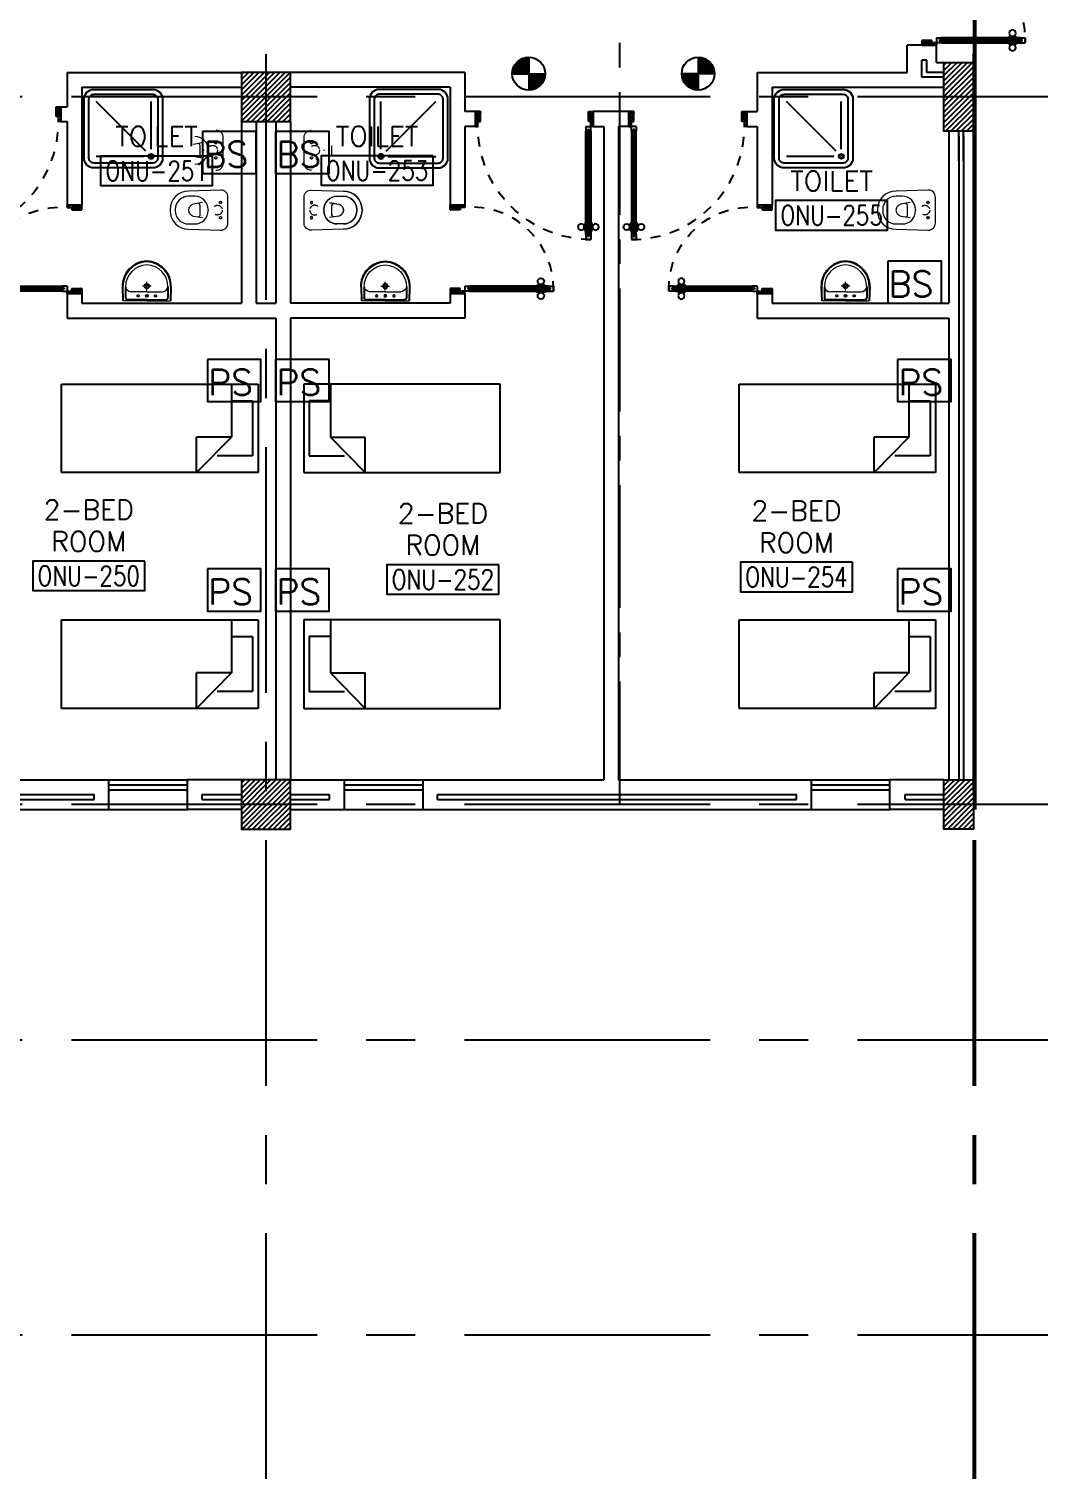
# Model space of a CAD drawing. Extents: x 88808.2 to 88899.2, y 39921.6 to 40001.1.
# Drawn here: x 88883.56 to 88893.84, y 39921.62 to 39936.37 of the extents above; entities that cross this region are included whole.
import ezdxf
from ezdxf.enums import TextEntityAlignment as Align

# ---------------------------------------------------------------- set-up
doc = ezdxf.new("R2010")
doc.units = 0
doc.header["$MEASUREMENT"] = 0
for name, pattern in [('CENTER', [2, 1.25, -0.25, 0.25, -0.25]), ('CENTERX2', [4, 2.5, -0.5, 0.5, -0.5]), ('DASHED', [0.75, 0.5, -0.25]), ('HIDDEN', [0.375, 0.25, -0.125]), ('HIDDEN2', [0.1875, 0.125, -0.0625])]:
    doc.linetypes.add(name, pattern=pattern)
doc.layers.get('0').update_dxf_attribs({"color": 11, "linetype": 'CONTINUOUS'})
for name, color, linetype in [('AXES', 11, 'CENTERX2'), ('AXES1', 11, 'CENTER'), ('COL', 11, 'CONTINUOUS'), ('DOOR', 11, 'CONTINUOUS'), ('E-SYSTEM', 4, 'CONTINUOUS'), ('EJ', 11, 'CONTINUOUS'), ('FIX', 11, 'CONTINUOUS'), ('FUR', 11, 'CONTINUOUS'), ('HAT', 11, 'CONTINUOUS'), ('INSUL', 11, 'CONTINUOUS'), ('RM-BOX', 11, 'CONTINUOUS'), ('RM-NAME', 11, 'CONTINUOUS'), ('RM-NO', 11, 'CONTINUOUS'), ('ROOF', 11, 'CONTINUOUS'), ('WALL', 11, 'CONTINUOUS'), ('WIN', 11, 'CONTINUOUS')]:
    doc.layers.add(name, color=color, linetype=linetype)
doc.styles.add('ROMANS', font='ROMANS.shx', dxfattribs={"width": 0.6})

# ---------------------------------------------------------------- blocks, each defined once
blk = doc.blocks.new('SHR1')
at = {"layer": 'FIX'}
for p, q in [((-196, 196), (-700, 700)), ((-143, 218), (-143, 700)), ((-218, 143), (-700, 143))]:
    blk.add_line(p, q, dxfattribs=at)
for points in [[(-825, 125), (-825, 725, -0.414214), (-725, 825), (-125, 825, -0.414214), (-25, 725), (-25, 125, -0.414214), (-125, 25), (-725, 25, -0.414214)], [(-775, 125), (-775, 725, -0.414214), (-725, 775), (-125, 775, -0.414214), (-75, 725), (-75, 125, -0.414214), (-125, 75), (-725, 75, -0.414214)]]:
    blk.add_lwpolyline(points, format="xyb", close=True, dxfattribs=at)
for radius in [25, 15]:
    blk.add_circle((-143, 143), radius, dxfattribs=at)
blk = doc.blocks.new('WC1')
at = {"layer": 'FIX', "lineweight": 20}
for p, q in [((-210, 204), (-538, 194)), ((-727, 5), (-727, -5)), ((-674, 5), (-674, -5)), ((-534, 24), (-540, 0)), ((-540, 0), (-534, -24)), ((-475, 141), (-538, 141)), ((-395, 76), (-490, 60)), ((-339, 5), (-339, -5)), ((-538, -141), (-475, -141)), ((-490, -60), (-395, -76)), ((-538, -194), (-210, -204))]:
    blk.add_line(p, q, dxfattribs=at)
at = {"layer": 'FIX', "linetype": 'Continuous', "lineweight": 20}
blk.add_line((-420, -47), (-420, 45), dxfattribs=at)
at = {"layer": 'FIX', "lineweight": 20}
blk.add_lwpolyline([(-213, -204), (-210, -204, 0.414214), (-137, -131), (-137, 0), (-137, 131, 0.414214), (-210, 204)], format="xyb", dxfattribs=at)
at = {"layer": 'FIX', "linetype": 'HIDDEN2', "lineweight": 20, "ltscale": 0.3}
blk.add_circle((-245, 0), 49.8, dxfattribs=at)
at = {"layer": 'FIX', "linetype": 'HIDDEN', "lineweight": 20, "ltscale": 0.05}
for centre in [(-213, 78), (-213, -77)]:
    blk.add_circle(centre, 11.6, dxfattribs=at)
at = {"layer": 'FIX', "lineweight": 20}
for centre, radius, start, end in [((-538, 5), 189, 90, 180), ((-538, 5), 136, 90, 180), ((-473, -7), 68.2, 128.9242, 152.8468), ((-464, -18), 82, 108.496, 128.9242), ((-475, 5), 136, 360, 90), ((-538, -5), 189, 180, 270), ((-538, -5), 136, 180, 270), ((-473, 7), 68.2, 207.1532, 231.0758), ((-464, 18), 82, 231.0758, 251.504), ((-475, -5), 136, 270, 0)]:
    blk.add_arc(centre, radius, start, end, dxfattribs=at)
at = {"layer": 'FIX', "linetype": 'Continuous', "lineweight": 20}
for centre, start, end in [((-443, 46), 357.6662, 91.6121), ((-442, -46), 268.3879, 2.3338)]:
    blk.add_arc(centre, 22.3, start, end, dxfattribs=at)
blk = doc.blocks.new('LAV1')
at = {"layer": 'FIX', "linetype": 'ByBlock', "ltscale": 0.3}
for p, q in [((-280, 210), (-275, 50)), ((-245, 210), (-245, 85)), ((245, 210), (245, 85)), ((280, 210), (275, 50)), ((0, 60), (-220, 60)), ((0, 60), (220, 60))]:
    blk.add_line(p, q, dxfattribs=at)
at = {"layer": 'FIX', "linetype": 'Continuous', "lineweight": 20}
for p, q in [((-275, 210), (-275, 50)), ((275, 210), (275, 50)), ((0, 50), (-275, 50)), ((0, 50), (-252, 50)), ((0, 155), (-181, 155)), ((0, 155), (181, 155)), ((0, 50), (275, 50)), ((0, 50), (252, 50))]:
    blk.add_line(p, q, dxfattribs=at)
at = {"layer": 'FIX', "linetype": 'DASHED', "lineweight": 20, "ltscale": 0.05}
for p, q in [((50, 220), (-50, 220)), ((0, 170), (0, 270)), ((0, 170), (0, 270))]:
    blk.add_line(p, q, dxfattribs=at)
at = {"layer": 'FIX', "lineweight": 20}
for p, q in [((16, 107), (-15, 107)), ((0, 92), (0, 123))]:
    blk.add_line(p, q, dxfattribs=at)
for centre, radius in [((0, 220), 29.5), ((0, 220), 22.5), ((0, 107), 15.5)]:
    blk.add_circle(centre, radius, dxfattribs=at)
at = {"layer": 'FIX', "linetype": 'HIDDEN', "lineweight": 20, "ltscale": 0.05}
for centre in [(-100, 107), (100, 107)]:
    blk.add_circle(centre, 12.4, dxfattribs=at)
at = {"layer": 'FIX', "linetype": 'ByBlock', "ltscale": 0.3}
for centre, radius, start, end in [((7, 220), 287, 91.3776, 182.0064), ((-7, 220), 287, 357.9936, 88.6224), ((-220, 85), 24.9, 179.7021, 269.9486), ((220, 85), 24.9, 270.0514, 0.2979)]:
    blk.add_arc(centre, radius, start, end, dxfattribs=at)
at = {"layer": 'FIX', "linetype": 'Continuous', "lineweight": 20}
for centre, radius, start, end in [((8, 217), 283, 91.6988, 181.351), ((8, 212), 253, 91.7328, 180.4884), ((-8, 217), 283, 358.649, 88.3012), ((-8, 212), 253, 359.5116, 88.2672), ((-179, 222), 66.9, 190.2006, 268.0786), ((179, 222), 66.9, 271.9214, 349.7994)]:
    blk.add_arc(centre, radius, start, end, dxfattribs=at)
blk = doc.blocks.new('DOOR100')
at = {"layer": 'DOOR', "color": 0, "linetype": 'ByBlock'}
for p, q in [((-92, 1206), (-92, 1141)), ((-83, 1206), (-92, 1206)), ((-83, 1129), (-83, 1219)), ((-76, 1219), (-83, 1219)), ((-83, 1206), (-83, 1141)), ((-76, 1251), (-76, 1301)), ((-76, 1301), (-26, 1301)), ((-26, 1301), (-76, 1301)), ((-59, 1251), (-76, 1251)), ((-59, 1251), (-59, 1271)), ((-43, 1271), (-59, 1271)), ((-43, 1251), (-43, 1271)), ((-26, 1251), (-43, 1251)), ((-26, 1251), (-26, 1301)), ((-26, 1219), (-19, 1219)), ((-19, 1129), (-19, 1219)), ((-19, 1206), (-19, 1141)), ((-19, 1206), (-10, 1206)), ((-10, 1206), (-10, 1141)), ((-83, 1141), (-92, 1141)), ((-76, 1129), (-83, 1129)), ((-26, 1129), (-19, 1129)), ((-19, 1141), (-10, 1141)), ((-1201, 0), (-1201, 150)), ((-1201, 150), (-1176, 150)), ((-1201, 150), (-1201, 0)), ((-1176, 150), (-1176, 100)), ((-76, 200), (-59, 200)), ((-76, 150), (-76, 200)), ((-76, 150), (-26, 150)), ((-59, 200), (-59, 180)), ((-59, 180), (-43, 180)), ((-43, 200), (-26, 200)), ((-43, 180), (-43, 200)), ((-26, 200), (-26, 150)), ((-1, 150), (-26, 150)), ((-26, 150), (-26, 100)), ((-1, 150), (-1, 0)), ((-1151, 0), (-1201, 0)), ((-1176, 100), (-1151, 100)), ((-1151, 100), (-1151, 0)), ((-51, 100), (-51, 0)), ((-26, 100), (-51, 100)), ((-51, 0), (-1, 0))]:
    blk.add_line(p, q, dxfattribs=at)
at = {"layer": 'DOOR', "linetype": 'ByBlock'}
for p, q in [((-76, 1251), (-76, 200)), ((-59, 200), (-59, 1251)), ((-43, 200), (-43, 1251)), ((-26, 200), (-26, 1251))]:
    blk.add_line(p, q, dxfattribs=at)
at = {"layer": 'DOOR', "color": 9, "linetype": 'ByBlock'}
for p, q in [((-1151, 0), (-1201, 114)), ((-1151, 0), (-1201, 40)), ((-1151, 0), (-1164, 100)), ((-51, 0), (-1, 114)), ((-51, 0), (-38, 100)), ((-51, 0), (-1, 40))]:
    blk.add_line(p, q, dxfattribs=at)
at = {"layer": 'DOOR', "color": 0, "linetype": 'ByBlock'}
for centre in [(-125, 1174), (22, 1174)]:
    blk.add_circle(centre, 32.4, dxfattribs=at)
at = {"layer": 'DOOR', "linetype": 'HIDDEN', "ltscale": 0.5}
blk.add_arc((-27, 152), 1149, 89.961, 180.0931, dxfattribs=at)
at = {"layer": 'DOOR', "color": 9, "linetype": 'ByBlock'}
for centre, radius, start, end in [((-1151, 0), 154, 103.7142, 108.8947), ((-51, 0), 154, 71.1053, 76.2858), ((-1151, 0), 134, 100.72, 111.8402), ((-1151, 0), 94.4, 90, 121.9818), ((-1151, 0), 74.4, 90, 132.2236), ((-1151, 0), 54.4, 90, 156.7926), ((-1151, 0), 34.4, 90, 180), ((-1151, 0), 14.4, 90, 180), ((-51, 0), 94.4, 58.0182, 90), ((-51, 0), 74.4, 47.7764, 90), ((-51, 0), 54.4, 23.2074, 90), ((-51, 0), 34.4, 0, 90), ((-51, 0), 14.4, 0, 90), ((-51, 0), 134, 68.1598, 79.28), ((-51, 0), 114, 64.0838, 77.3774)]:
    blk.add_arc(centre, radius, start, end, dxfattribs=at)
blk = doc.blocks.new('RM1')
at = {"layer": 'RM-BOX'}
blk.add_lwpolyline([(570, -200), (-570, -200), (-570, -500), (570, -500)], close=True, dxfattribs=at)
at = {"layer": 'RM-NAME', "style": 'ROMANS'}
for tag, p in [('ROOMNAME1', (0, 324)), ('ROOMNAME2', (0, 0))]:
    blk.add_attdef(tag, text='', height=200, dxfattribs=at).set_placement(p, align=Align.MIDDLE)
at = {"layer": 'RM-NO', "style": 'ROMANS', "width": 0.8}
blk.add_attdef('ROOMNO', text='', height=200, dxfattribs=at).set_placement((0, -350), align=Align.MIDDLE)
blk = doc.blocks.new('DOOR90')
at = {"layer": 'DOOR', "linetype": 'ByBlock'}
for p, q in [((0, 0), (-150, 0)), ((-200, -25), (-1000, -25)), ((-200, -42), (-1000, -42)), ((-200, -58), (-1000, -58)), ((-1000, -75), (-200, -75))]:
    blk.add_line(p, q, dxfattribs=at)
at = {"layer": 'DOOR', "color": 0, "linetype": 'ByBlock'}
for p, q in [((-150, 0), (-150, -25)), ((-150, 0), (0, 0)), ((0, -50), (0, 0)), ((-1050, -25), (-1050, -75)), ((-1050, -75), (-1050, -25)), ((-1000, -25), (-1050, -25)), ((-1000, -75), (-1050, -75)), ((-1020, -42), (-1020, -58)), ((-1000, -42), (-1020, -42)), ((-1000, -58), (-1020, -58)), ((-1000, -25), (-1000, -42)), ((-1000, -58), (-1000, -75)), ((-968, -25), (-968, -18)), ((-878, -18), (-968, -18)), ((-968, -75), (-968, -82)), ((-878, -82), (-968, -82)), ((-955, -18), (-955, -9)), ((-955, -9), (-890, -9)), ((-955, -18), (-890, -18)), ((-955, -82), (-955, -91)), ((-955, -82), (-890, -82)), ((-955, -91), (-890, -91)), ((-890, -18), (-890, -9)), ((-890, -82), (-890, -91)), ((-878, -25), (-878, -18)), ((-878, -75), (-878, -82)), ((-200, -42), (-200, -25)), ((-200, -25), (-150, -25)), ((-180, -42), (-200, -42)), ((-200, -75), (-200, -58)), ((-200, -58), (-180, -58)), ((-150, -75), (-200, -75)), ((-180, -58), (-180, -42)), ((-150, -75), (-150, -25)), ((-150, -25), (-100, -25)), ((-100, -25), (-100, -50)), ((-100, -50), (0, -50)), ((-150, -900), (-150, -875)), ((-150, -875), (-100, -875)), ((-100, -850), (0, -850)), ((-100, -875), (-100, -850)), ((0, -850), (0, -900)), ((0, -900), (-150, -900)), ((-150, -900), (0, -900))]:
    blk.add_line(p, q, dxfattribs=at)
at = {"layer": 'DOOR', "color": 9, "linetype": 'ByBlock'}
for p, q in [((0, -50), (-114, 0)), ((0, -50), (-40, 0)), ((0, -50), (-100, -37)), ((0, -850), (-114, -900)), ((0, -850), (-100, -863)), ((0, -850), (-40, -900))]:
    blk.add_line(p, q, dxfattribs=at)
at = {"layer": 'DOOR', "color": 0, "linetype": 'ByBlock'}
for centre in [(-923, 24), (-923, -124)]:
    blk.add_circle(centre, 32.4, dxfattribs=at)
at = {"layer": 'DOOR', "color": 9, "linetype": 'ByBlock'}
for centre, radius, start, end in [((0, -50), 74.4, 137.7764, 180), ((0, -50), 54.4, 113.2074, 180), ((0, -50), 154, 161.1053, 166.2858), ((0, -50), 134, 158.1598, 169.28), ((0, -50), 114, 154.0838, 167.3774), ((0, -50), 94.4, 148.0182, 180), ((0, -50), 34.4, 90, 180), ((0, -50), 14.4, 90, 180), ((0, -850), 134, 190.72, 201.8402), ((0, -850), 94.4, 180, 211.9818), ((0, -850), 74.4, 180, 222.2236), ((0, -850), 54.4, 180, 246.7926), ((0, -850), 34.4, 180, 270), ((0, -850), 14.4, 180, 270), ((0, -850), 154, 193.7142, 198.8947)]:
    blk.add_arc(centre, radius, start, end, dxfattribs=at)
at = {"layer": 'DOOR', "linetype": 'HIDDEN', "ltscale": 0.5}
blk.add_arc((-222, -50), 828, 178.2701, 275.003, dxfattribs=at)
blk = doc.blocks.new('AH20A')
at = {"layer": 'FUR'}
for p, q in [((0, 0.5), (0, -0.5)), ((1, 0.5), (0, 0.5)), ((0.1358, 0.5), (0.1358, -0.0987)), ((1, -0.5), (1, 0.5)), ((0.1358, 0.3112), (0.0277, 0.3112)), ((0.0277, 0.3112), (0.0277, -0.3087)), ((0.1358, -0.0987), (0.3125, -0.5)), ((0.1358, -0.0987), (0.3125, -0.0987)), ((0.3125, -0.5), (0.3125, -0.0987)), ((0.0277, -0.3087), (0.2076, -0.3087)), ((0, -0.5), (1, -0.5))]:
    blk.add_line(p, q, dxfattribs=at)
blk = doc.blocks.new('COL50')
at = {"layer": 'COL'}
blk.add_lwpolyline([(-250, 250), (-250, -250), (250, -250), (250, 250)], close=True, dxfattribs=at)
blk = doc.blocks.new('*X26')
at = {"color": 0}
for p, q in [((203886, 125450), (204386, 125950)), ((203889, 125506), (204333, 125950)), ((203889, 125559), (204279, 125950)), ((203889, 125612), (204226, 125950)), ((203889, 125665), (204173, 125950)), ((203889, 125718), (204120, 125950)), ((203889, 125771), (204067, 125950)), ((203889, 125824), (204014, 125950)), ((203889, 125877), (203961, 125950)), ((203889, 125930), (203908, 125950)), ((203939, 125450), (204389, 125900)), ((203992, 125450), (204389, 125847)), ((204045, 125450), (204389, 125794)), ((204098, 125450), (204389, 125741)), ((204151, 125450), (204389, 125688)), ((204204, 125450), (204389, 125635)), ((204257, 125450), (204389, 125582)), ((204310, 125450), (204389, 125528)), ((204363, 125450), (204389, 125475))]:
    blk.add_line(p, q, dxfattribs=at)
blk = doc.blocks.new('*X27')
at = {"color": 0}
for p, q in [((203889, 118293), (204345, 118750)), ((203889, 118346), (204292, 118750)), ((203889, 118399), (204239, 118750)), ((203889, 118452), (204186, 118750)), ((203889, 118505), (204133, 118750)), ((203889, 118558), (204080, 118750)), ((203889, 118611), (204027, 118750)), ((203889, 118665), (203974, 118750)), ((203889, 118718), (203921, 118750)), ((203898, 118250), (204389, 118740)), ((203951, 118250), (204389, 118687)), ((204004, 118250), (204389, 118634)), ((204057, 118250), (204389, 118581)), ((204110, 118250), (204389, 118528)), ((204163, 118250), (204389, 118475)), ((204216, 118250), (204389, 118422)), ((204269, 118250), (204389, 118369)), ((204322, 118250), (204389, 118316)), ((204375, 118250), (204389, 118263))]:
    blk.add_line(p, q, dxfattribs=at)
blk = doc.blocks.new('C-300')
at = {"layer": 'HAT', "linetype": 'ByBlock', "ltscale": 0.3}
h = blk.add_hatch(dxfattribs=at)
h.set_pattern_fill('ANSI31', color=8, scale=300, style=0)
h.set_pattern_definition([(45, (-258496.182, -82361.005), (-26.5165043, 26.5165043), [])])
h.paths.add_polyline_path([(300, 500), (0, 500), (0, 250), (300, 250)])
h.paths.add_polyline_path([(300, 250), (0, 250), (0, 0), (300, 0)])
at = {"layer": 'COL'}
blk.add_lwpolyline([(0, 500), (300, 500), (300, 0), (0, 0)], close=True, dxfattribs=at)
blk = doc.blocks.new('C11')
at = {"layer": 'HAT'}
h = blk.add_hatch(dxfattribs=at)
h.set_pattern_fill('ANSI31', color=256, scale=300, style=0)
h.set_pattern_definition([(45, (-248556.182, -75061.005), (-26.5165043, 26.5165043), [])])
h.paths.add_polyline_path([(300, 700), (0, 700), (0, 350), (300, 350)])
h.paths.add_polyline_path([(300, 350), (0, 350), (0, 0), (300, 0)])
at = {"layer": 'COL'}
blk.add_lwpolyline([(300, 700), (300, 0), (0, 0), (0, 700)], close=True, dxfattribs=at)
blk = doc.blocks.new('A$C272A55A0')
at = {"layer": 'DOOR', "color": 0, "linetype": 'ByBlock'}
for p, q in [((0, 900), (0, 1050)), ((50, 1050), (0, 1050)), ((50, 950), (50, 1050)), ((1750, 950), (1750, 1050)), ((1750, 1050), (1800, 1050)), ((1800, 1050), (1800, 900)), ((0, 900), (25, 900)), ((25, 950), (50, 950)), ((25, 900), (25, 950)), ((75, 900), (25, 900)), ((25, 850), (25, 900)), ((75, 900), (75, 850)), ((1725, 900), (1775, 900)), ((1725, 900), (1725, 850)), ((1775, 950), (1750, 950)), ((1775, 900), (1775, 950)), ((1800, 900), (1775, 900)), ((1775, 850), (1775, 900)), ((42, 850), (25, 850)), ((58, 870), (42, 870)), ((42, 870), (42, 850)), ((58, 850), (58, 870)), ((75, 850), (58, 850)), ((1725, 850), (1742, 850)), ((1742, 870), (1758, 870)), ((1742, 850), (1742, 870)), ((1758, 870), (1758, 850)), ((1758, 850), (1775, 850)), ((1718, 160), (1709, 160)), ((1709, 95), (1709, 160)), ((1725, 173), (1718, 173)), ((1718, 173), (1718, 83)), ((1718, 95), (1718, 160)), ((1775, 173), (1782, 173)), ((1782, 173), (1782, 83)), ((1782, 160), (1791, 160)), ((1782, 95), (1782, 160)), ((1791, 95), (1791, 160)), ((25, 50), (42, 50)), ((25, 50), (25, 0)), ((25, 0), (75, 0)), ((75, 0), (25, 0)), ((42, 50), (42, 30)), ((42, 30), (58, 30)), ((58, 50), (75, 50)), ((58, 50), (58, 30)), ((75, 50), (75, 0)), ((1718, 95), (1709, 95)), ((1725, 83), (1718, 83)), ((1742, 50), (1725, 50)), ((1725, 50), (1725, 0)), ((1775, 0), (1725, 0)), ((1725, 0), (1775, 0)), ((1742, 50), (1742, 30)), ((1758, 30), (1742, 30)), ((1775, 50), (1758, 50)), ((1758, 50), (1758, 30)), ((1775, 83), (1782, 83)), ((1775, 50), (1775, 0)), ((1782, 95), (1791, 95))]:
    blk.add_line(p, q, dxfattribs=at)
at = {"layer": 'DOOR', "color": 9, "linetype": 'ByBlock'}
for p, q in [((50, 1050), (0, 1010)), ((50, 1050), (0, 937)), ((50, 1050), (37, 950)), ((1750, 1050), (1800, 1010)), ((1750, 1050), (1800, 937)), ((1750, 1050), (1763, 950))]:
    blk.add_line(p, q, dxfattribs=at)
at = {"layer": 'DOOR', "linetype": 'ByBlock'}
for p, q in [((25, 850), (25, 50)), ((42, 850), (42, 50)), ((58, 850), (58, 50)), ((75, 50), (75, 850)), ((1725, 50), (1725, 850)), ((1742, 850), (1742, 50)), ((1758, 850), (1758, 50)), ((1775, 850), (1775, 50))]:
    blk.add_line(p, q, dxfattribs=at)
at = {"layer": 'DOOR', "color": 0, "linetype": 'ByBlock'}
for centre in [(1676, 128), (1824, 128)]:
    blk.add_circle(centre, 32.4, dxfattribs=at)
at = {"layer": 'DOOR', "color": 9, "linetype": 'ByBlock'}
for centre, radius, start, end in [((50, 1050), 34.4, 180, 270), ((50, 1050), 14.4, 180, 270), ((1750, 1050), 14.4, 270, 0), ((1750, 1050), 34.4, 270, 0), ((50, 1050), 54.4, 203.2074, 270), ((50, 1050), 74.4, 227.7764, 270), ((50, 1050), 94.4, 238.0182, 270), ((50, 1050), 114, 244.0838, 257.3774), ((50, 1050), 134, 248.1598, 259.28), ((50, 1050), 154, 251.1053, 256.2858), ((1750, 1050), 54.4, 270, 336.7926), ((1750, 1050), 74.4, 270, 312.2236), ((1750, 1050), 94.4, 270, 301.9818), ((1750, 1050), 114, 282.6226, 295.9162), ((1750, 1050), 134, 280.72, 291.8402), ((1750, 1050), 154, 283.7142, 288.8947)]:
    blk.add_arc(centre, radius, start, end, dxfattribs=at)
at = {"layer": 'DOOR', "linetype": 'HIDDEN', "ltscale": 0.5}
for centre, start, end in [((50, 851), 268.3174, 3.2965), ((1750, 851), 176.7035, 271.6826)]:
    blk.add_arc(centre, 851, start, end, dxfattribs=at)
at = {"layer": 'WALL', "linetype": 'ByBlock'}
blk.add_line((1800, 900), (1800, 1050), dxfattribs=at)

msp = doc.modelspace()

# ---------------------------------------------------------------- linework, layer by layer
at = {"layer": 'AXES'}
for p, q in [((88885.9703, 39921.6153), (88885.9703, 40000.4279)), ((88893.1703, 39921.6153), (88893.1703, 40000.0779)), ((88893.1903, 39921.6153), (88893.1903, 40000.0779)), ((88898.4894, 39935.6796), (88876.9703, 39935.6796)), ((88898.4894, 39928.4796), (88876.9703, 39928.4796)), ((88898.4894, 39926.0796), (88876.9703, 39926.0796)), ((88898.4894, 39923.0796), (88876.9703, 39923.0796))]:
    msp.add_line(p, q, dxfattribs=at)
at = {"layer": 'AXES1'}
msp.add_line((88889.5703, 39928.4796), (88889.5703, 39987.2996), dxfattribs=at)
at = {"layer": 'COL'}
msp.add_lwpolyline([(88885.7203, 39928.7296), (88885.7203, 39928.2296), (88886.2203, 39928.2296), (88886.2203, 39928.7296)], close=True, dxfattribs=at)
at = {"layer": 'E-SYSTEM', "color": 4}
for p, q in [((88888.5692, 39935.9159), (88888.4944, 39935.9907)), ((88888.5869, 39935.9159), (88888.5007, 39936.0021)), ((88888.6045, 39935.9159), (88888.5077, 39936.0128)), ((88888.6222, 39935.9159), (88888.5154, 39936.0228)), ((88888.6399, 39935.9159), (88888.5237, 39936.0321)), ((88888.644, 39935.9295), (88888.5327, 39936.0407)), ((88888.644, 39935.9472), (88888.5424, 39936.0487)), ((88888.644, 39935.9649), (88888.5528, 39936.0561)), ((88888.644, 39935.9826), (88888.5639, 39936.0627)), ((88888.644, 39936.0002), (88888.5757, 39936.0685)), ((88888.644, 39936.0179), (88888.5883, 39936.0736)), ((88888.644, 39936.0356), (88888.6018, 39936.0777)), ((88888.644, 39936.0533), (88888.6164, 39936.0808)), ((88888.644, 39936.071), (88888.6322, 39936.0827)), ((88888.644, 39936.0831), (88888.644, 39935.7488)), ((88890.3682, 39936.0831), (88890.3682, 39935.7488)), ((88890.3682, 39936.071), (88890.3799, 39936.0827)), ((88890.3682, 39936.0533), (88890.3957, 39936.0808)), ((88890.3682, 39936.0356), (88890.4103, 39936.0777)), ((88890.3682, 39936.0179), (88890.4238, 39936.0736)), ((88890.3682, 39936.0002), (88890.4365, 39936.0685)), ((88890.3682, 39935.9826), (88890.4483, 39936.0627)), ((88890.3682, 39935.9649), (88890.4594, 39936.0561)), ((88890.3682, 39935.9472), (88890.4697, 39936.0487)), ((88890.3682, 39935.9295), (88890.4794, 39936.0407)), ((88890.3723, 39935.9159), (88890.4884, 39936.0321)), ((88890.39, 39935.9159), (88890.4968, 39936.0228)), ((88890.4076, 39935.9159), (88890.5045, 39936.0128)), ((88890.4253, 39935.9159), (88890.5115, 39936.0021)), ((88890.443, 39935.9159), (88890.5177, 39935.9907)), ((88888.4808, 39935.9159), (88888.4768, 39935.9199)), ((88888.4768, 39935.9159), (88888.8111, 39935.9159)), ((88888.4985, 39935.9159), (88888.478, 39935.9364)), ((88888.5161, 39935.9159), (88888.4806, 39935.9515)), ((88888.5338, 39935.9159), (88888.4843, 39935.9655)), ((88888.5515, 39935.9159), (88888.4889, 39935.9785)), ((88888.7601, 39935.7957), (88888.644, 39935.9119)), ((88888.7508, 39935.7873), (88888.644, 39935.8942)), ((88888.7408, 39935.7797), (88888.644, 39935.8765)), ((88888.7301, 39935.7727), (88888.644, 39935.8588)), ((88888.7187, 39935.7664), (88888.644, 39935.8411)), ((88888.7688, 39935.8047), (88888.6576, 39935.9159)), ((88888.7768, 39935.8144), (88888.6752, 39935.9159)), ((88888.7841, 39935.8248), (88888.6929, 39935.9159)), ((88888.7907, 39935.8358), (88888.7106, 39935.9159)), ((88888.7966, 39935.8477), (88888.7283, 39935.9159)), ((88888.8016, 39935.8603), (88888.746, 39935.9159)), ((88888.8057, 39935.8738), (88888.7636, 39935.9159)), ((88888.8088, 39935.8884), (88888.7813, 39935.9159)), ((88888.8107, 39935.9042), (88888.799, 39935.9159)), ((88890.5354, 39935.9159), (88890.201, 39935.9159)), ((88890.2014, 39935.9042), (88890.2132, 39935.9159)), ((88890.2033, 39935.8884), (88890.2309, 39935.9159)), ((88890.2064, 39935.8738), (88890.2485, 39935.9159)), ((88890.2106, 39935.8603), (88890.2662, 39935.9159)), ((88890.2156, 39935.8477), (88890.2839, 39935.9159)), ((88890.2215, 39935.8358), (88890.3016, 39935.9159)), ((88890.2281, 39935.8248), (88890.3192, 39935.9159)), ((88890.2354, 39935.8144), (88890.3369, 39935.9159)), ((88890.2434, 39935.8047), (88890.3546, 39935.9159)), ((88890.252, 39935.7957), (88890.3682, 39935.9119)), ((88890.2614, 39935.7873), (88890.3682, 39935.8942)), ((88890.2714, 39935.7797), (88890.3682, 39935.8765)), ((88890.282, 39935.7727), (88890.3682, 39935.8588)), ((88890.2935, 39935.7664), (88890.3682, 39935.8411)), ((88890.4607, 39935.9159), (88890.5232, 39935.9785)), ((88890.4783, 39935.9159), (88890.5279, 39935.9655)), ((88890.496, 39935.9159), (88890.5315, 39935.9515)), ((88890.5137, 39935.9159), (88890.5341, 39935.9364)), ((88890.5314, 39935.9159), (88890.5353, 39935.9199)), ((88888.7065, 39935.7609), (88888.644, 39935.8235)), ((88888.6935, 39935.7563), (88888.644, 39935.8058)), ((88888.6795, 39935.7526), (88888.644, 39935.7881)), ((88888.6644, 39935.75), (88888.644, 39935.7704)), ((88888.6479, 39935.7488), (88888.644, 39935.7528)), ((88890.3056, 39935.7609), (88890.3682, 39935.8235)), ((88890.3187, 39935.7563), (88890.3682, 39935.8058)), ((88890.3327, 39935.7526), (88890.3682, 39935.7881)), ((88890.3478, 39935.75), (88890.3682, 39935.7704)), ((88890.3642, 39935.7488), (88890.3682, 39935.7528))]:
    msp.add_line(p, q, dxfattribs=at)
for points in [[(88885.325, 39935.328), (88885.325, 39934.8994), (88885.8703, 39934.8994), (88885.8703, 39935.328)], [(88886.0686, 39935.328), (88886.0686, 39934.8994), (88886.6138, 39934.8994), (88886.6138, 39935.328)], [(88892.2982, 39934.0082), (88892.2982, 39933.5796), (88892.8434, 39933.5796), (88892.8434, 39934.0082)], [(88885.3734, 39933.0073), (88885.3734, 39932.5787), (88885.9186, 39932.5787), (88885.9186, 39933.0073)], [(88886.0686, 39933.0073), (88886.0686, 39932.5787), (88886.6138, 39932.5787), (88886.6138, 39933.0073)], [(88892.3984, 39933.0073), (88892.3984, 39932.5787), (88892.9436, 39932.5787), (88892.9436, 39933.0073)], [(88885.3734, 39930.8767), (88885.3734, 39930.4481), (88885.9186, 39930.4481), (88885.9186, 39930.8767)], [(88886.0686, 39930.8767), (88886.0686, 39930.4481), (88886.6138, 39930.4481), (88886.6138, 39930.8767)], [(88892.3984, 39930.8767), (88892.3984, 39930.4481), (88892.9436, 39930.4481), (88892.9436, 39930.8767)]]:
    msp.add_lwpolyline(points, close=True, dxfattribs=at)
for centre in [(88888.644, 39935.9159), (88890.3682, 39935.9159)]:
    msp.add_circle(centre, 0.1672, dxfattribs=at)
at = {"layer": 'EJ'}
for p, q in [((88893.1703, 39938.1796), (88893.1703, 39936.0796)), ((88893.1903, 39938.1796), (88893.1903, 39936.0796))]:
    msp.add_line(p, q, dxfattribs=at)
at = {"layer": 'FIX'}
for p, q in [((88884.7475, 39935.1273), (88884.2433, 39935.6316)), ((88884.8006, 39935.1492), (88884.8006, 39935.6316)), ((88887.1399, 39935.1492), (88887.1399, 39935.6316)), ((88887.193, 39935.1273), (88887.6973, 39935.6316)), ((88884.7256, 39935.0742), (88884.2433, 39935.0742)), ((88887.2149, 39935.0742), (88887.6973, 39935.0742))]:
    msp.add_line(p, q, dxfattribs=at)
at = {"layer": 'FIX', "lineweight": 20}
for p, q in [((88885.3254, 39935.2124), (88885.2299, 39935.1968)), ((88885.3329, 39935.1415), (88885.3329, 39935.1318)), ((88886.5593, 39935.1415), (88886.5593, 39935.1318)), ((88885.2299, 39935.0765), (88885.3254, 39935.061)), ((88885.5103, 39934.7314), (88885.1823, 39934.7214)), ((88885.2453, 39934.6684), (88885.1823, 39934.6684)), ((88886.4303, 39934.7314), (88886.7583, 39934.7214)), ((88886.6953, 39934.6684), (88886.7583, 39934.6684)), ((88884.9933, 39934.5324), (88884.9933, 39934.5227)), ((88885.0463, 39934.5324), (88885.0463, 39934.5227)), ((88885.1866, 39934.5518), (88885.1807, 39934.5276)), ((88885.1807, 39934.5276), (88885.1866, 39934.5033)), ((88886.6151, 39934.6032), (88886.7106, 39934.5877)), ((88886.7539, 39934.5518), (88886.7598, 39934.5276)), ((88886.7598, 39934.5276), (88886.7539, 39934.5033)), ((88886.8943, 39934.5324), (88886.8943, 39934.5227)), ((88886.9473, 39934.5324), (88886.9473, 39934.5227)), ((88885.1823, 39934.3867), (88885.2453, 39934.3867)), ((88886.7106, 39934.4674), (88886.6151, 39934.4519)), ((88886.7583, 39934.3867), (88886.6953, 39934.3867)), ((88885.1823, 39934.3337), (88885.5103, 39934.3237)), ((88886.7583, 39934.3337), (88886.4303, 39934.3237))]:
    msp.add_line(p, q, dxfattribs=at)
at = {"layer": 'FIX', "linetype": 'Continuous', "lineweight": 20}
for p, q in [((88885.3001, 39935.0893), (88885.2998, 39935.1813)), ((88886.6404, 39935.0893), (88886.6407, 39935.1813)), ((88891.6262, 39933.7454), (88891.6262, 39933.6046)), ((88891.8682, 39933.697), (88891.7086, 39933.697)), ((88891.8682, 39933.697), (88892.0279, 39933.697)), ((88892.1102, 39933.7454), (88892.1102, 39933.6046)), ((88891.8682, 39933.6046), (88891.6262, 39933.6046)), ((88891.8682, 39933.6046), (88891.646, 39933.6046)), ((88891.8682, 39933.6046), (88892.0904, 39933.6046)), ((88891.8682, 39933.6046), (88892.1102, 39933.6046))]:
    msp.add_line(p, q, dxfattribs=at)
at = {"layer": 'FIX', "color": 32, "linetype": 'DASHED', "lineweight": 20, "ltscale": 0.05}
for p, q in [((88891.8678, 39933.7102), (88891.8678, 39933.7982)), ((88891.8678, 39933.7102), (88891.8678, 39933.7982)), ((88891.9118, 39933.7542), (88891.8238, 39933.7542))]:
    msp.add_line(p, q, dxfattribs=at)
at = {"layer": 'FIX', "color": 32, "linetype": 'ByBlock', "ltscale": 0.3}
for p, q in [((88891.6218, 39933.7454), (88891.6262, 39933.6046)), ((88891.6526, 39933.7454), (88891.6526, 39933.6354)), ((88892.0838, 39933.7454), (88892.0838, 39933.6354)), ((88892.1146, 39933.7454), (88892.1102, 39933.6046)), ((88891.8682, 39933.6134), (88891.6745, 39933.6134)), ((88891.8682, 39933.6134), (88892.0619, 39933.6134))]:
    msp.add_line(p, q, dxfattribs=at)
at = {"layer": 'FIX', "color": 32, "lineweight": 20}
for p, q in [((88891.8819, 39933.6552), (88891.8546, 39933.6552)), ((88891.8682, 39933.6415), (88891.8682, 39933.6688))]:
    msp.add_line(p, q, dxfattribs=at)
at = {"layer": 'FIX'}
for points in [[(88884.1183, 39935.0566), (88884.1183, 39935.6566, -0.4142136), (88884.2183, 39935.7566), (88884.8183, 39935.7566, -0.4142136), (88884.9183, 39935.6566), (88884.9183, 39935.0566, -0.4142136), (88884.8183, 39934.9566), (88884.2183, 39934.9566, -0.4142136)], [(88884.1683, 39935.0566), (88884.1683, 39935.6566, -0.4142136), (88884.2183, 39935.7066), (88884.8183, 39935.7066, -0.4142136), (88884.8683, 39935.6566), (88884.8683, 39935.0566, -0.4142136), (88884.8183, 39935.0066), (88884.2183, 39935.0066, -0.4142136)], [(88887.8223, 39935.0566), (88887.8223, 39935.6566, 0.4142136), (88887.7223, 39935.7566), (88887.1223, 39935.7566, 0.4142136), (88887.0223, 39935.6566), (88887.0223, 39935.0566, 0.4142136), (88887.1223, 39934.9566), (88887.7223, 39934.9566, 0.4142136)], [(88887.7723, 39935.0566), (88887.7723, 39935.6566, 0.4142136), (88887.7223, 39935.7066), (88887.1223, 39935.7066, 0.4142136), (88887.0723, 39935.6566), (88887.0723, 39935.0566, 0.4142136), (88887.1223, 39935.0066), (88887.7223, 39935.0066, 0.4142136)]]:
    msp.add_lwpolyline(points, format="xyb", close=True, dxfattribs=at)
at = {"layer": 'FIX', "lineweight": 20}
for points in [[(88885.4588, 39934.9328), (88885.4619, 39934.9328, 0.4142136), (88885.5349, 39935.0058), (88885.5349, 39935.1367), (88885.5349, 39935.2675, 0.4142136), (88885.4619, 39935.3405)], [(88886.4334, 39934.9328), (88886.4303, 39934.9328, -0.4142136), (88886.3573, 39935.0058), (88886.3573, 39935.1367), (88886.3573, 39935.2675, -0.4142136), (88886.4303, 39935.3405)]]:
    msp.add_lwpolyline(points, format="xyb", dxfattribs=at)
at = {"layer": 'FIX', "color": 22, "linetype": 'HIDDEN2', "lineweight": 20, "ltscale": 0.3}
for centre in [(88885.4269, 39935.1367), (88886.4653, 39935.1367)]:
    msp.add_circle(centre, 0.0498, dxfattribs=at)
at = {"layer": 'FIX', "color": 97, "linetype": 'HIDDEN', "lineweight": 20, "ltscale": 0.05}
for centre in [(88885.4588, 39935.2142), (88886.4334, 39935.2142), (88885.4588, 39935.0592), (88886.4334, 39935.0592)]:
    msp.add_circle(centre, 0.0116, dxfattribs=at)
at = {"layer": 'FIX'}
for centre, radius in [((88884.8006, 39935.0742), 0.025), ((88884.8006, 39935.0742), 0.015), ((88887.1399, 39935.0742), 0.025), ((88887.1399, 39935.0742), 0.015)]:
    msp.add_circle(centre, radius, dxfattribs=at)
at = {"layer": 'FIX', "lineweight": 20}
for centre, radius in [((88891.8678, 39933.7542), 0.026), ((88891.8678, 39933.7542), 0.0198), ((88891.8682, 39933.6552), 0.0137)]:
    msp.add_circle(centre, radius, dxfattribs=at)
at = {"layer": 'FIX', "color": 32, "linetype": 'HIDDEN', "lineweight": 20, "ltscale": 0.05}
for centre in [(88891.7802, 39933.6552), (88891.9562, 39933.6552)]:
    msp.add_circle(centre, 0.0109, dxfattribs=at)
at = {"layer": 'FIX', "lineweight": 20}
for centre, radius, start, end in [((88885.2453, 39935.1415), 0.136, 360, 90), ((88885.2453, 39935.1318), 0.136, 270, 0), ((88885.1823, 39934.5324), 0.189, 90, 180), ((88885.1823, 39934.5324), 0.136, 90, 180), ((88886.6953, 39934.5324), 0.136, 90, 180), ((88886.7583, 39934.5324), 0.189, 360, 90), ((88886.7583, 39934.5324), 0.136, 360, 90), ((88885.1823, 39934.5227), 0.189, 180, 270), ((88885.1823, 39934.5227), 0.136, 180, 270), ((88885.2472, 39934.5207), 0.0682, 128.92417, 152.84682), ((88885.2559, 39934.51), 0.082, 108.49595, 128.92417), ((88886.6953, 39934.5227), 0.136, 180, 270), ((88886.6846, 39934.51), 0.082, 51.07583, 71.50405), ((88886.6933, 39934.5207), 0.0682, 27.15318, 51.07583), ((88886.7583, 39934.5227), 0.136, 270, 0), ((88886.7583, 39934.5227), 0.189, 270, 0), ((88885.2472, 39934.5344), 0.0682, 207.15318, 231.07583), ((88885.2559, 39934.5452), 0.082, 231.07583, 251.50405), ((88886.6846, 39934.5452), 0.082, 288.49595, 308.92417), ((88886.6933, 39934.5344), 0.0682, 308.92417, 332.84682)]:
    msp.add_arc(centre, radius, start, end, dxfattribs=at)
at = {"layer": 'FIX', "linetype": 'Continuous', "lineweight": 20}
for centre, radius, start, end in [((88885.2776, 39935.1822), 0.0223, 357.66621, 91.61215), ((88885.2779, 39935.0911), 0.0223, 268.38785, 2.33379), ((88886.6629, 39934.5731), 0.0223, 88.38785, 182.33379), ((88886.6626, 39934.482), 0.0223, 177.66621, 271.61215), ((88891.8756, 39933.7512), 0.2494, 91.6988, 181.35097), ((88891.8749, 39933.7475), 0.2223, 91.73281, 180.48842), ((88891.8608, 39933.7512), 0.2494, 358.64903, 88.3012), ((88891.8615, 39933.7475), 0.2223, 359.51158, 88.26719), ((88891.7105, 39933.7558), 0.0589, 190.20056, 268.07863), ((88892.0259, 39933.7558), 0.0589, 271.92137, 349.79944)]:
    msp.add_arc(centre, radius, start, end, dxfattribs=at)
at = {"layer": 'FIX', "color": 32, "linetype": 'ByBlock', "ltscale": 0.3}
for centre, radius, start, end in [((88891.8742, 39933.7542), 0.2526, 91.37765, 182.00641), ((88891.8622, 39933.7542), 0.2526, 357.99359, 88.62235), ((88891.6745, 39933.6352), 0.0219, 179.70214, 269.94861), ((88892.0619, 39933.6352), 0.0219, 270.05139, 0.29786)]:
    msp.add_arc(centre, radius, start, end, dxfattribs=at)
at = {"layer": 'INSUL'}
for p, q in [((88892.6453, 39935.8796), (88892.6453, 39936.0546)), ((88892.6953, 39936.0546), (88892.6453, 39936.0546)), ((88892.6953, 39935.9296), (88892.6953, 39936.0546)), ((88892.8703, 39935.8796), (88892.6453, 39935.8796)), ((88892.8703, 39935.9296), (88892.6953, 39935.9296)), ((88893.0203, 39935.0296), (88893.0203, 39935.3296)), ((88893.0203, 39935.2796), (88893.0203, 39928.7296)), ((88893.0703, 39935.0296), (88893.0703, 39935.3296)), ((88893.0703, 39935.2796), (88893.0703, 39928.7296)), ((88893.0203, 39933.9296), (88893.0203, 39928.7296)), ((88893.0703, 39933.9296), (88893.0703, 39928.7296)), ((88880.5236, 39928.5796), (88884.2203, 39928.5796)), ((88880.5236, 39928.5296), (88884.2203, 39928.5296)), ((88884.2203, 39928.5296), (88884.2203, 39928.5796)), ((88885.3203, 39928.5296), (88885.3203, 39928.5796)), ((88885.3203, 39928.5796), (88885.7203, 39928.5796)), ((88885.3203, 39928.5296), (88885.7203, 39928.5296)), ((88886.2203, 39928.5796), (88886.6169, 39928.5796)), ((88886.2203, 39928.5296), (88886.6169, 39928.5296)), ((88886.6169, 39928.5296), (88886.6169, 39928.5796)), ((88887.7169, 39928.5796), (88891.3703, 39928.5796)), ((88887.7169, 39928.5296), (88887.7169, 39928.5796)), ((88887.7169, 39928.5296), (88891.3703, 39928.5296)), ((88891.3703, 39928.5296), (88891.3703, 39928.5796)), ((88892.4736, 39928.5796), (88892.8703, 39928.5796)), ((88892.4736, 39928.5296), (88892.4736, 39928.5796)), ((88892.4736, 39928.5296), (88892.8703, 39928.5296))]:
    msp.add_line(p, q, dxfattribs=at)
at = {"layer": 'ROOF'}
for p, q in [((88893.1903, 39949.7296), (88893.1903, 39936.0796)), ((88893.1903, 39936.0796), (88893.1903, 39928.4296))]:
    msp.add_line(p, q, dxfattribs=at)
at = {"layer": 'ROOF', "color": 9}
msp.add_line((88893.1903, 39936.0796), (88893.1903, 39928.4296), dxfattribs=at)
at = {"layer": 'WALL'}
for p, q in [((88893.1703, 39938.3296), (88893.1703, 39936.0296)), ((88892.4953, 39935.9296), (88892.4953, 39936.2046)), ((88892.7953, 39936.2046), (88892.4953, 39936.2046)), ((88892.7953, 39936.0296), (88892.7953, 39936.2046)), ((88892.7953, 39936.0296), (88892.8703, 39936.0296)), ((88893.1703, 39936.0296), (88893.1703, 39936.0796)), ((88893.1703, 39936.0296), (88893.1703, 39936.0796)), ((88893.1703, 39936.0296), (88893.1703, 39936.0796)), ((88893.1703, 39936.0296), (88893.1703, 39936.0796)), ((88883.9453, 39935.9296), (88883.9453, 39935.5796)), ((88883.9453, 39935.9296), (88885.7203, 39935.9296)), ((88887.9953, 39935.9296), (88886.2203, 39935.9296)), ((88887.9953, 39935.9296), (88887.9953, 39935.5296)), ((88890.9703, 39935.9296), (88890.9703, 39935.5296)), ((88890.9703, 39935.9296), (88892.4953, 39935.9296)), ((88884.0953, 39935.7796), (88884.0953, 39934.5796)), ((88887.8453, 39935.7796), (88887.8453, 39934.5796)), ((88891.1203, 39935.7796), (88891.1203, 39934.5796)), ((88891.1203, 39935.7796), (88892.8703, 39935.7796)), ((88883.8828, 39935.5796), (88883.8828, 39935.4296)), ((88883.8828, 39935.5796), (88883.9453, 39935.5796)), ((88883.8828, 39935.4296), (88883.9453, 39935.4296)), ((88883.9453, 39935.4296), (88883.9453, 39934.5796)), ((88885.7203, 39935.4296), (88885.7203, 39933.5796)), ((88885.8703, 39935.4296), (88885.8703, 39933.5796)), ((88886.0703, 39935.4296), (88886.0703, 39933.5796)), ((88886.2203, 39935.4296), (88886.2203, 39933.5796)), ((88888.1015, 39935.5296), (88887.9953, 39935.5296)), ((88888.1015, 39935.5296), (88888.1015, 39935.3796)), ((88889.3015, 39935.5296), (88889.3015, 39935.3796)), ((88889.664, 39935.5296), (88889.664, 39935.3796)), ((88890.864, 39935.5296), (88890.9703, 39935.5296)), ((88890.864, 39935.5296), (88890.864, 39935.3796)), ((88888.1015, 39935.3796), (88887.9953, 39935.3796)), ((88887.9953, 39935.3796), (88887.9953, 39934.5796)), ((88889.4078, 39935.3796), (88889.4078, 39928.7296)), ((88889.5578, 39935.3796), (88889.5578, 39928.7296)), ((88890.864, 39935.3796), (88890.9703, 39935.3796)), ((88890.9703, 39935.3796), (88890.9703, 39934.5796)), ((88892.9203, 39935.3296), (88892.9203, 39934.8796)), ((88893.1703, 39928.7296), (88893.1703, 39935.3296)), ((88893.1703, 39935.3296), (88893.1703, 39934.8796)), ((88893.1703, 39928.7296), (88893.1703, 39935.3296)), ((88890.9703, 39934.5796), (88891.1203, 39934.5796)), ((88893.1703, 39934.0796), (88893.1703, 39928.7296)), ((88893.1703, 39934.0796), (88893.1703, 39928.7296)), ((88883.9453, 39933.6796), (88883.9453, 39933.4296)), ((88884.0953, 39933.6796), (88884.0953, 39933.5796)), ((88887.8453, 39933.6796), (88887.8453, 39933.5796)), ((88887.9953, 39933.6796), (88887.9953, 39933.4296)), ((88890.9703, 39933.6796), (88890.9703, 39933.4296)), ((88890.9703, 39933.6796), (88891.1203, 39933.6796)), ((88891.1203, 39933.6796), (88891.1203, 39933.5796)), ((88891.1203, 39933.6796), (88891.1203, 39933.5796)), ((88885.8703, 39933.5796), (88886.0703, 39933.5796)), ((88891.1203, 39933.5796), (88892.9203, 39933.5796)), ((88891.9703, 39933.5796), (88892.9203, 39933.5796)), ((88886.0703, 39933.4296), (88886.0703, 39928.7296)), ((88886.2203, 39933.4296), (88886.2203, 39928.7296)), ((88890.9703, 39933.4296), (88892.9203, 39933.4296)), ((88882.4486, 39928.7296), (88884.3703, 39928.7296)), ((88884.3703, 39928.4296), (88884.3703, 39928.7296)), ((88885.7203, 39928.7296), (88885.1703, 39928.7296)), ((88885.1703, 39928.4296), (88885.1703, 39928.7296)), ((88886.1902, 39928.7296), (88886.7703, 39928.7296)), ((88886.7703, 39928.4296), (88886.7703, 39928.7296)), ((88887.5703, 39928.7296), (88889.4078, 39928.7296)), ((88887.5703, 39928.4296), (88887.5703, 39928.7296)), ((88889.5578, 39928.7296), (88891.5203, 39928.7296)), ((88891.5203, 39928.4296), (88891.5203, 39928.7296)), ((88892.3203, 39928.4296), (88892.3203, 39928.7296)), ((88892.8703, 39928.7296), (88892.3203, 39928.7296)), ((88880.3703, 39928.4296), (88884.3703, 39928.4296)), ((88885.7203, 39928.4296), (88885.1703, 39928.4296)), ((88886.2203, 39928.4296), (88886.7703, 39928.4296)), ((88887.5703, 39928.4296), (88891.5203, 39928.4296)), ((88892.8703, 39928.4296), (88892.3203, 39928.4296))]:
    msp.add_line(p, q, dxfattribs=at)
at = {"layer": 'WALL', "linetype": 'ByBlock'}
for p, q in [((88893.1703, 39936.0296), (88893.1703, 39936.0296)), ((88893.1703, 39936.0296), (88893.1703, 39936.0296)), ((88884.0953, 39935.7796), (88885.7203, 39935.7796)), ((88887.8453, 39935.7796), (88886.2203, 39935.7796)), ((88889.664, 39935.5296), (88889.3015, 39935.5296)), ((88889.3015, 39935.3796), (88889.4078, 39935.3796)), ((88889.664, 39935.3796), (88889.5578, 39935.3796)), ((88892.9203, 39935.3296), (88892.9203, 39933.5796)), ((88893.1703, 39935.3296), (88893.1703, 39928.4296)), ((88883.9453, 39934.5796), (88884.0953, 39934.5796)), ((88887.9953, 39934.5796), (88887.8453, 39934.5796)), ((88883.9453, 39933.6796), (88884.0953, 39933.6796)), ((88887.9953, 39933.6796), (88887.8453, 39933.6796)), ((88884.0953, 39933.5796), (88885.7203, 39933.5796)), ((88887.8453, 39933.5796), (88886.2203, 39933.5796)), ((88883.9453, 39933.4296), (88886.0703, 39933.4296)), ((88887.9953, 39933.4296), (88886.2203, 39933.4296)), ((88892.9203, 39933.4296), (88892.9203, 39928.7296))]:
    msp.add_line(p, q, dxfattribs=at)
at = {"layer": 'WIN'}
for p, q in [((88884.3703, 39928.7296), (88885.1703, 39928.7296)), ((88884.3703, 39928.6796), (88885.1703, 39928.6796)), ((88884.3703, 39928.6296), (88885.1703, 39928.6296)), ((88886.7703, 39928.7296), (88887.5703, 39928.7296)), ((88886.7703, 39928.6796), (88887.5703, 39928.6796)), ((88886.7703, 39928.6296), (88887.5703, 39928.6296)), ((88891.5203, 39928.7296), (88892.3203, 39928.7296)), ((88891.5203, 39928.6796), (88892.3203, 39928.6796)), ((88891.5203, 39928.6296), (88892.3203, 39928.6296)), ((88884.3703, 39928.4296), (88885.1703, 39928.4296)), ((88886.7703, 39928.4296), (88887.5703, 39928.4296)), ((88891.5203, 39928.4296), (88892.3203, 39928.4296))]:
    msp.add_line(p, q, dxfattribs=at)

# ---------------------------------------------------------------- block references
at = {"layer": 'COL', "xscale": 0.001, "yscale": 0.001, "zscale": 0.001}
for name, p in [('C11', (88892.8703, 39935.3296)), ('COL50', (88885.9703, 39935.6796)), ('COL50', (88885.9703, 39935.6796))]:
    msp.add_blockref(name, p, dxfattribs=at)
at = {"layer": 'COL', "color": 62, "linetype": 'Continuous', "xscale": 0.001, "yscale": 0.001, "zscale": 0.001}
msp.add_blockref('C-300', (88892.8703, 39928.2296), dxfattribs=at)
at = {"layer": 'DOOR', "color": 0, "linetype": 'ByBlock', "zscale": 0.001}
for name, p, xscale, yscale, rotation in [('A$C272A55A0', (88893.6956, 39938.0046), -0.000999999996565748, 0.000999999996565748, 90), ('DOOR100', (88882.6828, 39935.5796), 0.001, 0.001, 180), ('DOOR100', (88889.3026, 39935.5296), -0.001, 0.001, 180), ('DOOR100', (88889.663, 39935.5296), 0.001, 0.001, 180), ('DOOR90', (88884.0953, 39933.6796), -0.001, 0.001, 180), ('DOOR90', (88887.8453, 39933.6796), 0.001, 0.001, 180), ('DOOR90', (88891.1203, 39933.6796), -0.001, 0.001, 180)]:
    msp.add_blockref(name, p, dxfattribs=dict(at, xscale=xscale, yscale=yscale, rotation=rotation))
at = {"layer": 'FIX'}
for name, p, xscale, yscale, zscale in [('SHR1', (88884.9433, 39934.9316), 0.001, 0.001, 0.001), ('SHR1', (88886.9973, 39934.9316), -0.001, 0.001, 0.001), ('SHR1', (88891.9683, 39934.9316), 0.001, 0.001, 0.001), ('WC1', (88885.7203, 39934.5276), 0.001, 0.001, 0.001), ('WC1', (88886.2203, 39934.5276), -0.001, 0.001, 0.001), ('WC1', (88892.9203, 39934.5276), 0.001, 0.001, 0.001), ('LAV1', (88884.7567, 39933.5606), 0.0008799999997863779, 0.0008799999997863779, 0.00087999999978), ('LAV1', (88887.1843, 39933.5606), -0.0008799999997863779, 0.0008799999997863779, 0.00087999999978), ('LAV1', (88891.8682, 39933.5606), 0.0008799999997863779, 0.0008799999997863779, 0.00087999999978), ('AH20A', (88885.8895, 39932.3064), -2, 0.8999999999999998, 2), ('AH20A', (88886.3543, 39932.3064), 2, 0.8999999999999998, 2), ('AH20A', (88892.7843, 39932.3064), -2, 0.8999999999999998, 2), ('AH20A', (88885.8895, 39929.9076), -2, 0.8999999999999998, 2), ('AH20A', (88886.3543, 39929.9076), 2, 0.8999999999999998, 2), ('AH20A', (88892.7843, 39929.9076), -2, 0.8999999999999998, 2)]:
    msp.add_blockref(name, p, dxfattribs=dict(at, xscale=xscale, yscale=yscale, zscale=zscale))
at = {"layer": 'HAT', "xscale": 0.001, "yscale": 0.001, "zscale": 0.001}
for name, p in [('*X26', (88681.8317, 39809.9798)), ('*X27', (88681.8317, 39809.9799))]:
    msp.add_blockref(name, p, dxfattribs=at)
at = {"layer": 'RM-NO', "xscale": 0.001, "yscale": 0.001, "zscale": 0.001}
for p, values in [((88884.8566, 39935.2772), {'ROOMNO': 'ONU-251', 'ROOMNAME2': 'TOILET'}), ((88887.1005, 39935.28), {'ROOMNO': 'ONU-253', 'ROOMNAME2': 'TOILET'}), ((88891.7265, 39934.8251), {'ROOMNO': 'ONU-255', 'ROOMNAME2': 'TOILET'}), ((88884.1661, 39931.1558), {'ROOMNO': 'ONU-250', 'ROOMNAME2': 'ROOM', 'ROOMNAME1': '2-BED'}), ((88891.3688, 39931.1447), {'ROOMNO': 'ONU-254', 'ROOMNAME2': 'ROOM', 'ROOMNAME1': '2-BED'}), ((88887.7701, 39931.1185), {'ROOMNO': 'ONU-252', 'ROOMNAME2': 'ROOM', 'ROOMNAME1': '2-BED'})]:
    msp.add_blockref('RM1', p, dxfattribs=at).add_auto_attribs(values)

# ---------------------------------------------------------------- texts
at = {"layer": 'E-SYSTEM', "color": 4, "style": 'ROMANS'}
for s, p in [('BS', (88885.3323, 39934.9648)), ('BS', (88886.0758, 39934.9648)), ('BS', (88892.3055, 39933.6449)), ('PS', (88885.3806, 39932.6441)), ('PS', (88886.0758, 39932.6441)), ('PS', (88892.4056, 39932.6441)), ('PS', (88885.3806, 39930.5135)), ('PS', (88886.0758, 39930.5135)), ('PS', (88892.4056, 39930.5135))]:
    msp.add_text(s, height=0.26, dxfattribs=at).set_placement(p)

doc.saveas('drawing.dxf')
